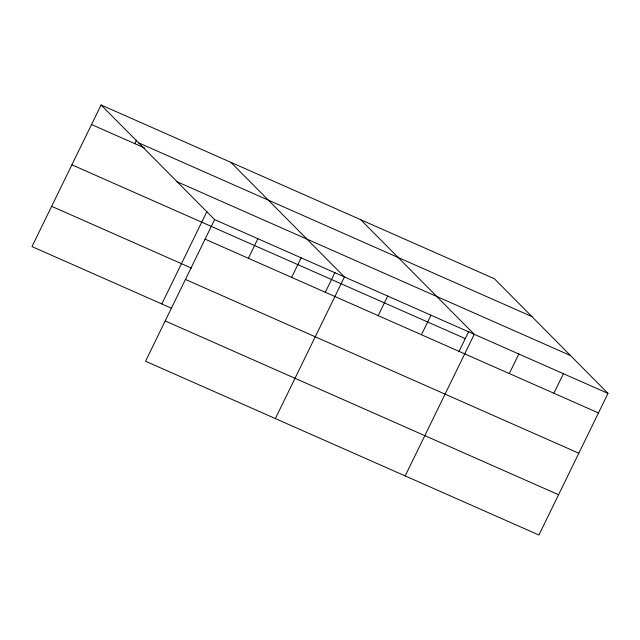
<?xml version="1.0" encoding="UTF-8"?>
<svg xmlns="http://www.w3.org/2000/svg" width="640" height="640" viewBox="0 0 640 640"><rect width="100%" height="100%" fill="white"/><g stroke="black" fill="none" stroke-linecap="round" stroke-linejoin="round"><path stroke-width="0.96" d="M101.072 104.984L214.624 219.6L145.552 361.224L538.928 535.016L608 393.4L494.448 278.776L101.072 104.984L32 246.6L171.728 308.336M134.808 143.648L136.544 140.096M161.816 303.952L206.944 211.424M248.36 258.272L257.896 238.72M291.632 277.384L301.168 257.84M325.056 292.768L335.016 272.36M275.368 418.576L344.44 276.952L230.888 162.336M378.176 315.624L387.712 296.072M421.448 334.736L430.984 315.192M458.808 351.856L468.76 331.448M405.176 475.928L474.248 334.304L360.704 219.688M509.296 373.552L518.832 354M553.88 393.248L563.416 373.696M138.544 142.808L531.92 316.6M91.536 124.528L144.728 148.032M177.152 181.776L570.528 355.568M214.624 219.6L608 393.4M71.888 164.816L465.264 338.608M205.088 239.152L598.464 412.944M51.648 206.32L191.376 268.056M185.44 279.432L578.816 453.232M165.2 320.944L558.576 494.736"/></g></svg>
